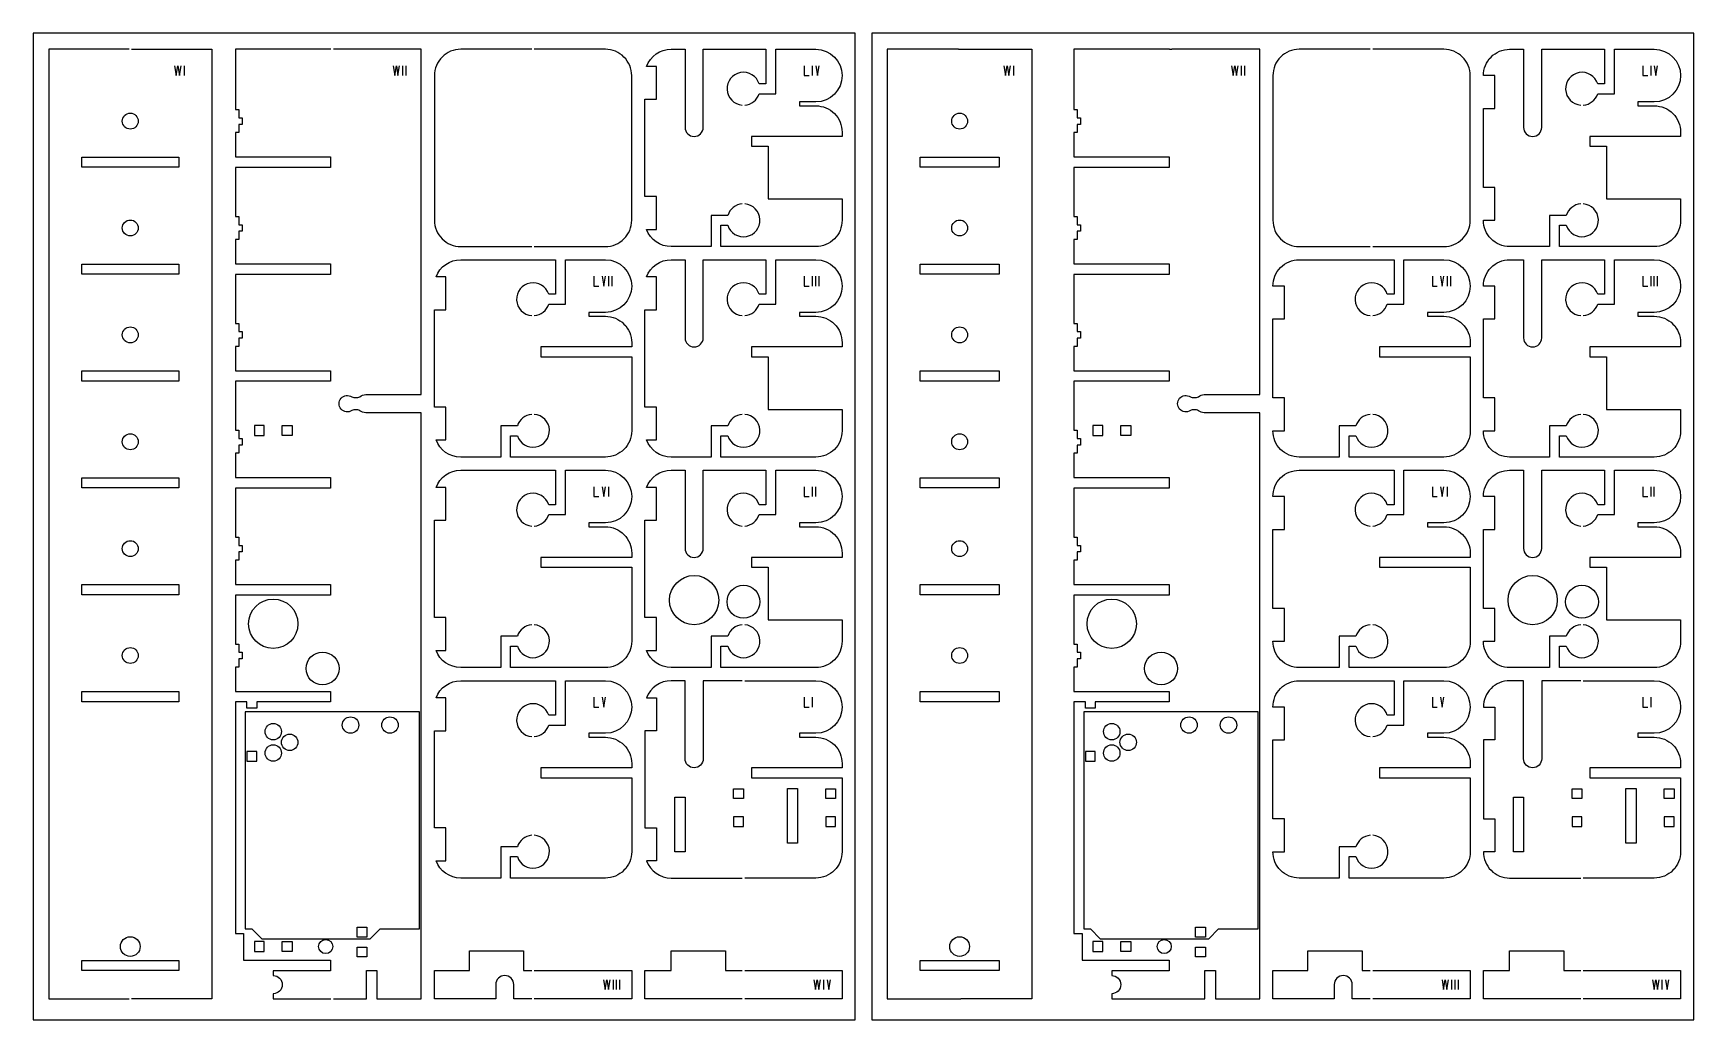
# Model space of a CAD drawing. Header units: millimetres. Extents: x 0 to 505, y 0 to 300.
import ezdxf

# ---------------------------------------------------------------- set-up
doc = ezdxf.new("R2010")
doc.units = ezdxf.units.MM
for name, color, linetype in [('M - TALL', 1, 'Continuous'), ('M - TALL EXTERIOR', 3, 'Continuous'), ('M-GRABAT', 5, 'Continuous')]:
    doc.layers.add(name, color=color, linetype=linetype)

msp = doc.modelspace()

# ---------------------------------------------------------------- linework, layer by layer
at = {"layer": 'M - TALL'}
for points in [[(29.15, 295.11), (4.74, 295.11), (4.74, 6.36), (29.15, 6.36)], [(29.9, 295.11), (54.31, 295.11), (54.31, 6.36), (29.9, 6.36)], [(281.36, 295.11), (259.74, 295.11), (259.74, 6.36), (281.36, 6.36)], [(282.11, 295.11), (303.74, 295.11), (303.74, 6.36), (282.11, 6.36)], [(215.62, 6.36), (186, 6.36), (186, 15.01), (194, 15.01), (194, 21.01), (210.5, 21.01), (210.5, 15.01), (215.62, 15.01)], [(470.62, 6.36), (441, 6.36), (441, 15.01), (449, 15.01), (449, 21.01), (465.5, 21.01), (465.5, 15.01), (470.62, 15.01)], [(70.5, 18.11), (70.5, 18.11)], [(73.5, 18.11), (73.5, 18.11)], [(325.5, 18.11), (325.5, 18.11)], [(328.5, 18.11), (328.5, 18.11)], [(152.37, 15.01), (182, 15.01), (182, 6.36), (152.37, 6.36)], [(216.37, 15.01), (246, 15.01), (246, 6.36), (216.37, 6.36)], [(407.37, 15.01), (437, 15.01), (437, 6.36), (407.37, 6.36)], [(471.37, 15.01), (501, 15.01), (501, 6.36), (471.37, 6.36)]]:
    msp.add_lwpolyline(points, dxfattribs=at)
for points in [[(90.55, 295.11), (61.5, 295.11), (61.5, 276.77), (62.5, 276.77), (62.5, 274.27), (63.5, 274.27), (63.5, 272.27), (62.5, 272.27), (62.5, 269.77), (61.5, 269.77), (61.5, 262.37), (90.42, 262.37), (90.42, 259.17), (61.5, 259.17), (61.5, 244.27), (62.5, 244.27), (62.5, 241.77), (63.5, 241.77), (63.5, 239.77), (62.5, 239.77), (62.5, 237.27), (61.5, 237.27), (61.5, 229.87), (90.42, 229.87), (90.42, 226.67), (61.5, 226.67), (61.5, 211.77), (62.5, 211.77), (62.5, 209.27), (63.5, 209.27), (63.5, 207.27), (62.5, 207.27), (62.5, 204.77), (61.5, 204.77), (61.5, 197.37), (90.42, 197.37), (90.42, 194.17), (61.5, 194.17), (61.5, 179.27), (62.5, 179.27), (62.5, 176.77), (63.5, 176.77), (63.5, 174.77), (62.5, 174.77), (62.5, 172.27), (61.5, 172.27), (61.5, 164.87), (90.42, 164.87), (90.42, 161.67), (61.5, 161.67), (61.5, 146.77), (62.5, 146.77), (62.5, 144.27), (63.5, 144.27), (63.5, 142.27), (62.5, 142.27), (62.5, 139.77), (61.5, 139.77), (61.5, 132.37), (90.42, 132.37), (90.42, 129.17), (61.5, 129.17), (61.5, 114.27), (62.5, 114.27), (62.5, 111.77), (63.5, 111.77), (63.5, 109.77), (62.5, 109.77), (62.5, 107.27), (61.5, 107.27), (61.5, 99.87), (90.42, 99.87), (90.42, 96.67), (68, 96.67), (68, 94.77), (65, 94.77), (65, 96.67), (61.5, 96.67), (61.5, 26.27), (64, 26.27), (64, 18.11), (90.42, 18.11), (90.42, 14.91), (73, 14.91), (73, 13.44, -1), (73, 7.94), (73, 6.36), (90.55, 6.36)], [(91.3, 6.36), (101.35, 6.36), (101.35, 15.01), (104.5, 15.01), (104.5, 6.36), (118, 6.36), (118, 184.6), (101.11, 184.6, -0.173385), (99.37, 185.22, 0.173385), (98.74, 185.45), (97.46, 185.45, 0.149664), (96.9, 185.28, -1.882618), (96.9, 189.42, 0.149664), (97.46, 189.25), (98.74, 189.25, 0.173385), (99.37, 189.48, -0.173385), (101.11, 190.1), (118, 190.1), (118, 295.11), (91.3, 295.11)], [(151.62, 295.11), (130, 295.11, 0.414214), (122, 287.11), (122, 243.11, 0.414214), (130, 235.11), (151.62, 235.11)], [(152.37, 235.11), (174, 235.11, 0.414214), (182, 243.11), (182, 287.11, 0.414214), (174, 295.11), (152.37, 295.11)], [(215.62, 248.1, 0.306882), (211.23, 244.61), (206.16, 244.61), (206.16, 235.11), (194, 235.11, -0.313553), (186.5, 240.33), (189.5, 240.33), (189.5, 250.33), (186, 250.33), (186, 279.9), (189.5, 279.9), (189.5, 289.9), (186.5, 289.9, -0.313553), (194, 295.11), (198.25, 295.11), (198.25, 271.36, 1), (203.75, 271.36), (203.75, 295.11), (222.84, 295.11), (222.84, 284.61), (220.77, 284.61, 1.88551), (215.62, 278.13)], [(216.37, 278.13, 0.306882), (220.77, 281.61), (225.84, 281.61), (225.84, 295.11), (238, 295.11, -1), (238, 279.11), (233, 279.11), (233, 277.91), (238, 277.91, -0.414214), (246, 269.91), (246, 268.61), (218.42, 268.61), (218.42, 265.61), (223.5, 265.61), (223.5, 249.61), (246, 249.61), (246, 243.11, -0.414214), (238, 235.11), (209.16, 235.11), (209.16, 241.61), (211.23, 241.61, 1.88551), (216.37, 248.1)], [(345.55, 295.11), (316.5, 295.11), (316.5, 276.77), (317.5, 276.77), (317.5, 274.27), (318.5, 274.27), (318.5, 272.27), (317.5, 272.27), (317.5, 269.77), (316.5, 269.77), (316.5, 262.37), (345.42, 262.37), (345.42, 259.17), (316.5, 259.17), (316.5, 244.27), (317.5, 244.27), (317.5, 241.77), (318.5, 241.77), (318.5, 239.77), (317.5, 239.77), (317.5, 237.27), (316.5, 237.27), (316.5, 229.87), (345.42, 229.87), (345.42, 226.67), (316.5, 226.67), (316.5, 211.77), (317.5, 211.77), (317.5, 209.27), (318.5, 209.27), (318.5, 207.27), (317.5, 207.27), (317.5, 204.77), (316.5, 204.77), (316.5, 197.37), (345.42, 197.37), (345.42, 194.17), (316.5, 194.17), (316.5, 179.27), (317.5, 179.27), (317.5, 176.77), (318.5, 176.77), (318.5, 174.77), (317.5, 174.77), (317.5, 172.27), (316.5, 172.27), (316.5, 164.87), (345.42, 164.87), (345.42, 161.67), (316.5, 161.67), (316.5, 146.77), (317.5, 146.77), (317.5, 144.27), (318.5, 144.27), (318.5, 142.27), (317.5, 142.27), (317.5, 139.77), (316.5, 139.77), (316.5, 132.37), (345.42, 132.37), (345.42, 129.17), (316.5, 129.17), (316.5, 114.27), (317.5, 114.27), (317.5, 111.77), (318.5, 111.77), (318.5, 109.77), (317.5, 109.77), (317.5, 107.27), (316.5, 107.27), (316.5, 99.87), (345.42, 99.87), (345.42, 96.67), (323, 96.67), (323, 94.77), (320, 94.77), (320, 96.67), (316.5, 96.67), (316.5, 26.27), (319, 26.27), (319, 18.11), (345.42, 18.11), (345.42, 14.91), (328, 14.91), (328, 13.44, -1), (328, 7.94), (328, 6.36), (345.55, 6.36)], [(346.3, 6.36), (356.35, 6.36), (356.35, 15.01), (359.5, 15.01), (359.5, 6.36), (373, 6.36), (373, 184.6), (356.11, 184.6, -0.173385), (354.37, 185.22, 0.173385), (353.74, 185.45), (352.46, 185.45, 0.149664), (351.9, 185.28, -1.882618), (351.9, 189.42, 0.149664), (352.46, 189.25), (353.74, 189.25, 0.173385), (354.37, 189.48, -0.173385), (356.11, 190.1), (373, 190.1), (373, 295.11), (346.3, 295.11)], [(406.62, 295.11), (385, 295.11, 0.414214), (377, 287.11), (377, 243.11, 0.414214), (385, 235.11), (406.62, 235.11)], [(407.37, 235.11), (429, 235.11, 0.414214), (437, 243.11), (437, 287.11, 0.414214), (429, 295.11), (407.37, 295.11)], [(470.62, 248.1, 0.306882), (466.23, 244.61), (461.16, 244.61), (461.16, 235.11), (449, 235.11, -0.414214), (441, 243.11), (444.5, 243.11), (444.5, 253.11), (441, 253.11), (441, 277.11), (444.5, 277.11), (444.5, 287.11), (441, 287.11, -0.414214), (449, 295.11), (453.25, 295.11), (453.25, 271.36, 1), (458.75, 271.36), (458.75, 295.11), (477.84, 295.11), (477.84, 284.61), (475.77, 284.61, 1.88551), (470.62, 278.13)], [(471.37, 278.13, 0.306882), (475.77, 281.61), (480.84, 281.61), (480.84, 295.11), (493, 295.11, -1), (493, 279.11), (488, 279.11), (488, 277.91), (493, 277.91, -0.414214), (501, 269.91), (501, 268.61), (473.42, 268.61), (473.42, 265.61), (478.5, 265.61), (478.5, 249.61), (501, 249.61), (501, 243.11, -0.414214), (493, 235.11), (464.16, 235.11), (464.16, 241.61), (466.23, 241.61, 1.88551), (471.37, 248.1)], [(151.62, 184.1, 0.306882), (147.23, 180.61), (142.16, 180.61), (142.16, 171.11), (130, 171.11, -0.313553), (122.5, 176.33), (125.5, 176.33), (125.5, 186.33), (122, 186.33), (122, 215.9), (125.5, 215.9), (125.5, 225.9), (122.5, 225.9, -0.313553), (130, 231.11), (158.84, 231.11), (158.84, 220.61), (156.77, 220.61, 1.88551), (151.62, 214.13)], [(152.37, 214.13, 0.306882), (156.77, 217.61), (161.84, 217.61), (161.84, 231.11), (174, 231.11, -1), (174, 215.11), (169, 215.11), (169, 213.91), (174, 213.91, -0.414214), (182, 205.91), (182, 204.61), (154.42, 204.61), (154.42, 201.61), (182, 201.61), (182, 179.11, -0.414214), (174, 171.11), (145.16, 171.11), (145.16, 177.61), (147.23, 177.61, 1.88551), (152.37, 184.1)], [(215.62, 184.1, 0.306882), (211.23, 180.61), (206.16, 180.61), (206.16, 171.11), (194, 171.11, -0.313553), (186.5, 176.33), (189.5, 176.33), (189.5, 186.33), (186, 186.33), (186, 215.9), (189.5, 215.9), (189.5, 225.9), (186.5, 225.9, -0.313553), (194, 231.11), (198.25, 231.11), (198.25, 207.36, 1), (203.75, 207.36), (203.75, 231.11), (222.84, 231.11), (222.84, 220.61), (220.77, 220.61, 1.88551), (215.62, 214.13)], [(216.37, 214.13, 0.306882), (220.77, 217.61), (225.84, 217.61), (225.84, 231.11), (238, 231.11, -1), (238, 215.11), (233, 215.11), (233, 213.91), (238, 213.91, -0.414214), (246, 205.91), (246, 204.61), (218.42, 204.61), (218.42, 201.61), (223.5, 201.61), (223.5, 185.61), (246, 185.61), (246, 179.11, -0.414214), (238, 171.11), (209.16, 171.11), (209.16, 177.61), (211.23, 177.61, 1.88551), (216.37, 184.1)], [(406.62, 184.1, 0.306882), (402.23, 180.61), (397.16, 180.61), (397.16, 171.11), (385, 171.11, -0.414214), (377, 179.11), (380.5, 179.11), (380.5, 189.11), (377, 189.11), (377, 213.11), (380.5, 213.11), (380.5, 223.11), (377, 223.11, -0.414214), (385, 231.11), (413.84, 231.11), (413.84, 220.61), (411.77, 220.61, 1.88551), (406.62, 214.13)], [(407.37, 214.13, 0.306882), (411.77, 217.61), (416.84, 217.61), (416.84, 231.11), (429, 231.11, -1), (429, 215.11), (424, 215.11), (424, 213.91), (429, 213.91, -0.414214), (437, 205.91), (437, 204.61), (409.42, 204.61), (409.42, 201.61), (437, 201.61), (437, 179.11, -0.414214), (429, 171.11), (400.16, 171.11), (400.16, 177.61), (402.23, 177.61, 1.88551), (407.37, 184.1)], [(470.62, 184.1, 0.306882), (466.23, 180.61), (461.16, 180.61), (461.16, 171.11), (449, 171.11, -0.414214), (441, 179.11), (444.5, 179.11), (444.5, 189.11), (441, 189.11), (441, 213.11), (444.5, 213.11), (444.5, 223.11), (441, 223.11, -0.414214), (449, 231.11), (453.25, 231.11), (453.25, 207.36, 1), (458.75, 207.36), (458.75, 231.11), (477.84, 231.11), (477.84, 220.61), (475.77, 220.61, 1.88551), (470.62, 214.13)], [(471.37, 214.13, 0.306882), (475.77, 217.61), (480.84, 217.61), (480.84, 231.11), (493, 231.11, -1), (493, 215.11), (488, 215.11), (488, 213.91), (493, 213.91, -0.414214), (501, 205.91), (501, 204.61), (473.42, 204.61), (473.42, 201.61), (478.5, 201.61), (478.5, 185.61), (501, 185.61), (501, 179.11, -0.414214), (493, 171.11), (464.16, 171.11), (464.16, 177.61), (466.23, 177.61, 1.88551), (471.37, 184.1)], [(151.62, 120.1, 0.306882), (147.23, 116.61), (142.16, 116.61), (142.16, 107.11), (130, 107.11, -0.313553), (122.5, 112.33), (125.5, 112.33), (125.5, 122.33), (122, 122.33), (122, 151.9), (125.5, 151.9), (125.5, 161.9), (122.5, 161.9, -0.313553), (130, 167.11), (158.84, 167.11), (158.84, 156.61), (156.77, 156.61, 1.88551), (151.62, 150.13)], [(152.37, 150.13, 0.306882), (156.77, 153.61), (161.84, 153.61), (161.84, 167.11), (174, 167.11, -1), (174, 151.11), (169, 151.11), (169, 149.91), (174, 149.91, -0.414214), (182, 141.91), (182, 140.61), (154.42, 140.61), (154.42, 137.61), (182, 137.61), (182, 115.11, -0.414214), (174, 107.11), (145.16, 107.11), (145.16, 113.61), (147.23, 113.61, 1.88551), (152.37, 120.1)], [(215.62, 120.1, 0.306882), (211.23, 116.61), (206.16, 116.61), (206.16, 107.11), (194, 107.11, -0.313553), (186.5, 112.33), (189.5, 112.33), (189.5, 122.33), (186, 122.33), (186, 151.9), (189.5, 151.9), (189.5, 161.9), (186.5, 161.9, -0.313553), (194, 167.11), (198.25, 167.11), (198.25, 143.36, 1), (203.75, 143.36), (203.75, 167.11), (222.84, 167.11), (222.84, 156.61), (220.77, 156.61, 1.88551), (215.62, 150.13)], [(216.37, 150.13, 0.306882), (220.77, 153.61), (225.84, 153.61), (225.84, 167.11), (238, 167.11, -1), (238, 151.11), (233, 151.11), (233, 149.91), (238, 149.91, -0.414214), (246, 141.91), (246, 140.61), (218.42, 140.61), (218.42, 137.61), (223.5, 137.61), (223.5, 121.61), (246, 121.61), (246, 115.11, -0.414214), (238, 107.11), (209.16, 107.11), (209.16, 113.61), (211.23, 113.61, 1.88551), (216.37, 120.1)], [(406.62, 120.1, 0.306882), (402.23, 116.61), (397.16, 116.61), (397.16, 107.11), (385, 107.11, -0.414214), (377, 115.11), (380.5, 115.11), (380.5, 125.11), (377, 125.11), (377, 149.11), (380.5, 149.11), (380.5, 159.11), (377, 159.11, -0.414214), (385, 167.11), (413.84, 167.11), (413.84, 156.61), (411.77, 156.61, 1.88551), (406.62, 150.13)], [(407.37, 150.13, 0.306882), (411.77, 153.61), (416.84, 153.61), (416.84, 167.11), (429, 167.11, -1), (429, 151.11), (424, 151.11), (424, 149.91), (429, 149.91, -0.414214), (437, 141.91), (437, 140.61), (409.42, 140.61), (409.42, 137.61), (437, 137.61), (437, 115.11, -0.414214), (429, 107.11), (400.16, 107.11), (400.16, 113.61), (402.23, 113.61, 1.88551), (407.37, 120.1)], [(470.62, 120.1, 0.306882), (466.23, 116.61), (461.16, 116.61), (461.16, 107.11), (449, 107.11, -0.414214), (441, 115.11), (444.5, 115.11), (444.5, 125.11), (441, 125.11), (441, 149.11), (444.5, 149.11), (444.5, 159.11), (441, 159.11, -0.414214), (449, 167.11), (453.25, 167.11), (453.25, 143.36, 1), (458.75, 143.36), (458.75, 167.11), (477.84, 167.11), (477.84, 156.61), (475.77, 156.61, 1.88551), (470.62, 150.13)], [(471.37, 150.13, 0.306882), (475.77, 153.61), (480.84, 153.61), (480.84, 167.11), (493, 167.11, -1), (493, 151.11), (488, 151.11), (488, 149.91), (493, 149.91, -0.414214), (501, 141.91), (501, 140.61), (473.42, 140.61), (473.42, 137.61), (478.5, 137.61), (478.5, 121.61), (501, 121.61), (501, 115.11, -0.414214), (493, 107.11), (464.16, 107.11), (464.16, 113.61), (466.23, 113.61, 1.88551), (471.37, 120.1)], [(151.62, 56.1, 0.306882), (147.23, 52.61), (142.16, 52.61), (142.16, 43.11), (130, 43.11, -0.313553), (122.5, 48.33), (125.5, 48.33), (125.5, 58.33), (122, 58.33), (122, 87.9), (125.5, 87.9), (125.5, 97.9), (122.5, 97.9, -0.313553), (130, 103.11), (158.84, 103.11), (158.84, 92.61), (156.77, 92.61, 1.88551), (151.62, 86.13)], [(152.37, 86.13, 0.306882), (156.77, 89.61), (161.84, 89.61), (161.84, 103.11), (174, 103.11, -1), (174, 87.11), (169, 87.11), (169, 85.91), (174, 85.91, -0.414214), (182, 77.91), (182, 76.61), (154.42, 76.61), (154.42, 73.61), (182, 73.61), (182, 51.11, -0.414214), (174, 43.11), (145.16, 43.11), (145.16, 49.61), (147.23, 49.61, 1.88551), (152.37, 56.1)], [(215.62, 103.11), (215.62, 103.11), (203.75, 103.11), (203.75, 79.36, -1), (198.25, 79.36), (198.25, 103.11), (194, 103.11, 0.313553), (186.5, 97.9), (189.5, 97.9), (189.5, 87.9), (186, 87.9), (186, 58.33), (189.5, 58.33), (189.5, 48.33), (186.5, 48.33, 0.313553), (194, 43.11), (215.62, 43.11)], [(216.37, 103.11), (238, 103.11, -1), (238, 87.11), (233, 87.11), (233, 85.91), (238, 85.91, -0.414214), (246, 77.91), (246, 76.61), (218.42, 76.61), (218.42, 73.61), (246, 73.61), (246, 51.11, -0.414214), (238, 43.11), (216.37, 43.11)], [(406.62, 56.1, 0.306882), (402.23, 52.61), (397.16, 52.61), (397.16, 43.11), (385, 43.11, -0.414214), (377, 51.11), (380.5, 51.11), (380.5, 61.11), (377, 61.11), (377, 85.11), (380.5, 85.11), (380.5, 95.11), (377, 95.11, -0.414214), (385, 103.11), (413.84, 103.11), (413.84, 92.61), (411.77, 92.61, 1.88551), (406.62, 86.13)], [(407.37, 86.13, 0.306882), (411.77, 89.61), (416.84, 89.61), (416.84, 103.11), (429, 103.11, -1), (429, 87.11), (424, 87.11), (424, 85.91), (429, 85.91, -0.414214), (437, 77.91), (437, 76.61), (409.42, 76.61), (409.42, 73.61), (437, 73.61), (437, 51.11, -0.414214), (429, 43.11), (400.16, 43.11), (400.16, 49.61), (402.23, 49.61, 1.88551), (407.37, 56.1)], [(470.62, 103.11), (470.62, 103.11), (458.75, 103.11), (458.75, 79.36, -1), (453.25, 79.36), (453.25, 103.11), (449, 103.11, 0.414214), (441, 95.11), (444.5, 95.11), (444.5, 85.11), (441, 85.11), (441, 61.11), (444.5, 61.11), (444.5, 51.11), (441, 51.11, 0.414214), (449, 43.11), (470.62, 43.11)], [(471.37, 103.11), (493, 103.11, -1), (493, 87.11), (488, 87.11), (488, 85.91), (493, 85.91, -0.414214), (501, 77.91), (501, 76.61), (473.42, 76.61), (473.42, 73.61), (501, 73.61), (501, 51.11, -0.414214), (493, 43.11), (471.37, 43.11)], [(151.62, 6.36), (146.15, 6.36), (146.15, 10.69, 1), (140.65, 10.69), (140.65, 6.36), (122, 6.36), (122, 15.01), (132.65, 15.01), (132.65, 21.01), (149.15, 21.01), (149.15, 15.01), (151.62, 15.01)], [(406.62, 6.36), (401.15, 6.36), (401.15, 10.69, 1), (395.65, 10.69), (395.65, 6.36), (377, 6.36), (377, 15.01), (387.65, 15.01), (387.65, 21.01), (404.15, 21.01), (404.15, 15.01), (406.62, 15.01)]]:
    msp.add_lwpolyline(points, format="xyb", dxfattribs=at)
for points in [[(14.74, 262.32), (44.31, 262.32), (44.31, 259.22), (14.74, 259.22)], [(269.74, 262.32), (293.74, 262.32), (293.74, 259.22), (269.74, 259.22)], [(14.74, 229.82), (44.31, 229.82), (44.31, 226.72), (14.74, 226.72)], [(269.74, 229.82), (293.74, 229.82), (293.74, 226.72), (269.74, 226.72)], [(14.74, 197.32), (44.31, 197.32), (44.31, 194.22), (14.74, 194.22)], [(269.74, 197.32), (293.74, 197.32), (293.74, 194.22), (269.74, 194.22)], [(67.25, 180.7), (67.25, 177.7), (70.25, 177.7), (70.25, 180.7)], [(78.75, 180.7), (78.75, 177.7), (75.75, 177.7), (75.75, 180.7)], [(322.25, 180.7), (322.25, 177.7), (325.25, 177.7), (325.25, 180.7)], [(333.75, 180.7), (333.75, 177.7), (330.75, 177.7), (330.75, 180.7)], [(14.74, 164.82), (44.31, 164.82), (44.31, 161.72), (14.74, 161.72)], [(269.74, 164.82), (293.74, 164.82), (293.74, 161.72), (269.74, 161.72)], [(14.74, 132.32), (44.31, 132.32), (44.31, 129.22), (14.74, 129.22)], [(269.74, 132.32), (293.74, 132.32), (293.74, 129.22), (269.74, 129.22)], [(14.74, 99.82), (44.31, 99.82), (44.31, 96.72), (14.74, 96.72)], [(269.74, 99.82), (293.74, 99.82), (293.74, 96.72), (269.74, 96.72)], [(65, 81.62), (65, 78.62), (68, 78.62), (68, 81.62)], [(320, 81.62), (320, 78.62), (323, 78.62), (323, 81.62)], [(195.15, 67.71), (198.25, 67.71), (198.25, 51.11), (195.15, 51.11)], [(213, 70.26), (216, 70.26), (216, 67.26), (213, 67.26)], [(229.35, 70.31), (232.45, 70.31), (232.45, 53.71), (229.35, 53.71)], [(241, 70.26), (244, 70.26), (244, 67.26), (241, 67.26)], [(450.15, 67.71), (453.25, 67.71), (453.25, 51.11), (450.15, 51.11)], [(468, 70.26), (471, 70.26), (471, 67.26), (468, 67.26)], [(484.35, 70.31), (487.45, 70.31), (487.45, 53.71), (484.35, 53.71)], [(496, 70.26), (499, 70.26), (499, 67.26), (496, 67.26)], [(213, 58.76), (216, 58.76), (216, 61.76), (213, 61.76)], [(241, 58.76), (244, 58.76), (244, 61.76), (241, 61.76)], [(468, 58.76), (471, 58.76), (471, 61.76), (468, 61.76)], [(496, 58.76), (499, 58.76), (499, 61.76), (496, 61.76)], [(98.5, 28.12), (101.5, 28.12), (101.5, 25.12), (98.5, 25.12)], [(353.5, 28.12), (356.5, 28.12), (356.5, 25.12), (353.5, 25.12)], [(67.25, 23.77), (67.25, 20.77), (70.25, 20.77), (70.25, 23.77)], [(78.75, 23.77), (78.75, 20.77), (75.75, 20.77), (75.75, 23.77)], [(98.5, 22.12), (101.5, 22.12), (101.5, 19.12), (98.5, 19.12)], [(322.25, 23.77), (322.25, 20.77), (325.25, 20.77), (325.25, 23.77)], [(333.75, 23.77), (333.75, 20.77), (330.75, 20.77), (330.75, 23.77)], [(353.5, 22.12), (356.5, 22.12), (356.5, 19.12), (353.5, 19.12)], [(14.74, 18.06), (44.31, 18.06), (44.31, 14.96), (14.74, 14.96)], [(269.74, 18.06), (293.74, 18.06), (293.74, 14.96), (269.74, 14.96)]]:
    msp.add_lwpolyline(points, close=True, dxfattribs=at)
for centre, radius in [((29.52, 273.27), 2.42), ((281.74, 273.27), 2.42), ((29.52, 240.77), 2.42), ((281.74, 240.77), 2.42), ((29.52, 208.27), 2.42), ((281.74, 208.27), 2.42), ((29.52, 175.77), 2.42), ((281.74, 175.77), 2.42), ((29.52, 143.27), 2.42), ((281.74, 143.27), 2.42), ((201, 127.61), 7.5), ((216, 127.11), 5), ((456, 127.61), 7.5), ((471, 127.11), 5), ((73, 120.42), 7.5), ((328, 120.42), 7.5), ((29.52, 110.77), 2.42), ((88, 106.82), 5), ((281.74, 110.77), 2.42), ((343, 106.82), 5), ((96.5, 89.62), 2.5), ((108.5, 89.62), 2.5), ((351.5, 89.62), 2.5), ((363.5, 89.62), 2.5), ((73, 87.62), 2.5), ((78, 84.37), 2.5), ((328, 87.62), 2.5), ((333, 84.37), 2.5), ((73, 81.12), 2.5), ((328, 81.12), 2.5), ((29.52, 22.27), 3), ((281.74, 22.27), 3), ((88.95, 22.27), 2.14), ((343.95, 22.27), 2.14)]:
    msp.add_circle(centre, radius, dxfattribs=at)
at = {"layer": 'M - TALL EXTERIOR'}
for points in [[(250, 300), (0, 300), (0, 0), (250, 0)], [(505, 300), (255, 300), (255, 0), (505, 0)]]:
    msp.add_lwpolyline(points, close=True, dxfattribs=at)
at = {"layer": 'M-GRABAT'}
for p, q in [((281.36, 295.11), (282.11, 295.11)), ((345.55, 295.11), (346.3, 295.11)), ((45.96, 287.11), (45.96, 290.11)), ((112.43, 287.11), (112.43, 290.11)), ((113.43, 287.11), (113.43, 290.11)), ((234.5, 290.11), (234.5, 287.11)), ((237, 287.11), (237, 290.11)), ((298.17, 287.11), (298.17, 290.11)), ((367.43, 287.11), (367.43, 290.11)), ((368.43, 287.11), (368.43, 290.11)), ((489.5, 290.11), (489.5, 287.11)), ((492, 287.11), (492, 290.11)), ((234.5, 287.11), (236, 287.11)), ((489.5, 287.11), (491, 287.11)), ((170.5, 226.11), (170.5, 223.11)), ((170.5, 223.11), (172, 223.11)), ((173, 226.11), (173.5, 223.11)), ((173.5, 223.11), (174, 226.11)), ((175, 226.11), (175, 223.11)), ((176, 226.11), (176, 223.11)), ((234.5, 226.11), (234.5, 223.11)), ((234.5, 223.11), (236, 223.11)), ((237, 223.11), (237, 226.11)), ((238, 223.11), (238, 226.11)), ((239, 223.11), (239, 226.11)), ((425.5, 226.11), (425.5, 223.11)), ((425.5, 223.11), (427, 223.11)), ((428, 226.11), (428.5, 223.11)), ((428.5, 223.11), (429, 226.11)), ((430, 226.11), (430, 223.11)), ((431, 226.11), (431, 223.11)), ((489.5, 226.11), (489.5, 223.11)), ((489.5, 223.11), (491, 223.11)), ((492, 223.11), (492, 226.11)), ((493, 223.11), (493, 226.11)), ((494, 223.11), (494, 226.11)), ((170.5, 162.11), (170.5, 159.11)), ((175, 162.11), (175, 159.11)), ((234.5, 162.11), (234.5, 159.11)), ((237, 159.11), (237, 162.11)), ((238, 159.11), (238, 162.11)), ((425.5, 162.11), (425.5, 159.11)), ((430, 162.11), (430, 159.11)), ((489.5, 162.11), (489.5, 159.11)), ((492, 159.11), (492, 162.11)), ((493, 159.11), (493, 162.11)), ((170.5, 159.11), (172, 159.11)), ((234.5, 159.11), (236, 159.11)), ((425.5, 159.11), (427, 159.11)), ((489.5, 159.11), (491, 159.11)), ((170.5, 98.11), (170.5, 95.11)), ((234.5, 98.11), (234.5, 95.11)), ((237, 95.11), (237, 98.11)), ((425.5, 98.11), (425.5, 95.11)), ((489.5, 98.11), (489.5, 95.11)), ((492, 95.11), (492, 98.11)), ((170.5, 95.11), (172, 95.11)), ((234.5, 95.11), (236, 95.11)), ((425.5, 95.11), (427, 95.11)), ((489.5, 95.11), (491, 95.11)), ((176.43, 9.19), (176.43, 12.19)), ((177.43, 9.19), (177.43, 12.19)), ((178.43, 9.19), (178.43, 12.19)), ((240.43, 9.19), (240.43, 12.19)), ((431.43, 9.19), (431.43, 12.19)), ((432.43, 9.19), (432.43, 12.19)), ((433.43, 9.19), (433.43, 12.19)), ((495.43, 9.19), (495.43, 12.19)), ((281.36, 6.36), (282.11, 6.36)), ((345.55, 6.36), (346.3, 6.36))]:
    msp.add_line(p, q, dxfattribs=at)
for points in [[(42.96, 290.11), (43.46, 287.11), (43.96, 290.11)], [(43.96, 290.11), (44.46, 287.11), (44.96, 290.11)], [(109.43, 290.11), (109.93, 287.11), (110.43, 290.11)], [(110.43, 290.11), (110.93, 287.11), (111.43, 290.11)], [(238, 290.11), (238.5, 287.11), (239, 290.11)], [(295.17, 290.11), (295.67, 287.11), (296.17, 290.11)], [(296.17, 290.11), (296.67, 287.11), (297.17, 290.11)], [(364.43, 290.11), (364.93, 287.11), (365.43, 290.11)], [(365.43, 290.11), (365.93, 287.11), (366.43, 290.11)], [(493, 290.11), (493.5, 287.11), (494, 290.11)], [(173, 162.11), (173.5, 159.11), (174, 162.11)], [(428, 162.11), (428.5, 159.11), (429, 162.11)], [(173, 98.11), (173.5, 95.11), (174, 98.11)], [(428, 98.11), (428.5, 95.11), (429, 98.11)], [(173.43, 12.19), (173.93, 9.19), (174.43, 12.19)], [(174.43, 12.19), (174.93, 9.19), (175.43, 12.19)], [(237.43, 12.19), (237.93, 9.19), (238.43, 12.19)], [(238.43, 12.19), (238.93, 9.19), (239.43, 12.19)], [(241.43, 12.19), (241.93, 9.19), (242.43, 12.19)], [(428.43, 12.19), (428.93, 9.19), (429.43, 12.19)], [(429.43, 12.19), (429.93, 9.19), (430.43, 12.19)], [(492.43, 12.19), (492.93, 9.19), (493.43, 12.19)], [(493.43, 12.19), (493.93, 9.19), (494.43, 12.19)], [(496.43, 12.19), (496.93, 9.19), (497.43, 12.19)]]:
    msp.add_lwpolyline(points, dxfattribs=at)
for points in [[(64.5, 93.62), (64.5, 27.62), (66.5, 27.62), (69.5, 24.62), (102.5, 24.62), (105.5, 27.62), (117.5, 27.62), (117.5, 93.62)], [(319.5, 93.62), (319.5, 27.62), (321.5, 27.62), (324.5, 24.62), (357.5, 24.62), (360.5, 27.62), (372.5, 27.62), (372.5, 93.62)]]:
    msp.add_lwpolyline(points, close=True, dxfattribs=at)

doc.saveas('drawing.dxf')
